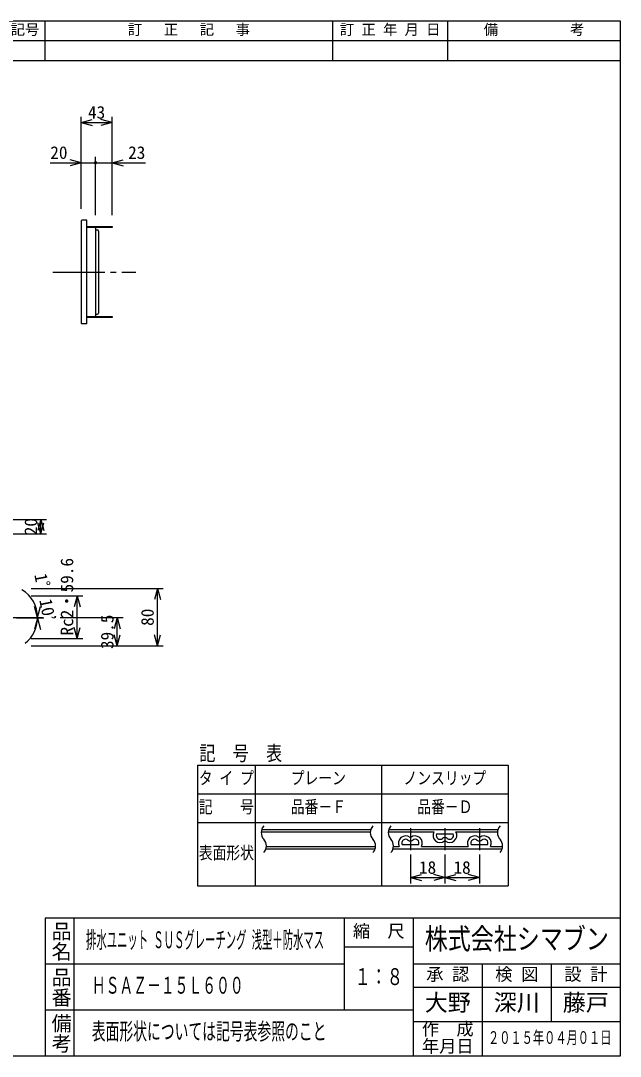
# Model space of a CAD drawing. Units: millimetres, scale not verified. Extents: x -1092 to 1092, y -744 to 696.
# Drawn here: x 258 to 1092, y -744 to 696 of the extents above; entities that cross this region are included whole.
import ezdxf
from ezdxf.enums import TextEntityAlignment as Align

# ---------------------------------------------------------------- set-up
doc = ezdxf.new("R2010")
doc.units = ezdxf.units.MM
doc.header["$LTSCALE"] = 8
doc.linetypes.add('CHAIN1', pattern=[8, 5, -1, 1, -1])
doc.linetypes.add('CHAIN2', pattern=[12, 9, -1, 1, -1])
for name, color, linetype in [('0-0_計極細', 2, 'Continuous'), ('0-1_計細線', 3, 'Continuous'), ('0-5_寸法線', 7, 'Continuous'), ('0-7_枠細線', 5, 'Continuous'), ('0-8_枠中線', 5, 'Continuous')]:
    doc.layers.add(name, color=color, linetype=linetype)
doc.styles.add('@ＭＳ ゴシック', font='')
doc.styles.add('ＭＳ ゴシック', font='')
doc.styles.get('@ＭＳ ゴシック').set_extended_font_data('@MS Gothic')
doc.styles.get('ＭＳ ゴシック').set_extended_font_data('MS Gothic')

msp = doc.modelspace()

# ---------------------------------------------------------------- hatches: boundary and pattern name
at = {"layer": '0-5_寸法線'}
msp.add_hatch(color=256, dxfattribs=at).paths.add_polyline_path([(364.404, 498.534, 1), (359.604, 498.534, 1)])

# ---------------------------------------------------------------- linework, layer by layer
at = {"layer": '0-0_計極細', "linetype": 'CHAIN2'}
msp.add_line((302.761, 346.534), (417.984, 346.534), dxfattribs=at)
at = {"layer": '0-0_計極細', "linetype": 'CHAIN1'}
msp.add_line((102.801, -133.966), (276.426, -133.966), dxfattribs=at)
at = {"layer": '0-1_計細線'}
for p, q in [((350.004, 418.534), (343.004, 418.534)), ((350.004, 274.534), (350.004, 418.534)), ((342.004, 417.534), (342.004, 275.534)), ((352.004, 408.534), (352.004, 409.734)), ((362.004, 408.534), (362.004, 409.734)), ((362.004, 407.534), (362.004, 285.534)), ((362.504, 405.034), (364.504, 405.034)), ((364.004, 408.534), (364.004, 409.734)), ((366.004, 408.534), (366.004, 409.734)), ((366.004, 403.534), (366.004, 289.534)), ((368.004, 408.534), (368.004, 409.734)), ((382.004, 408.534), (382.004, 409.734)), ((362.504, 288.034), (364.504, 288.034)), ((350.004, 274.534), (343.004, 274.534)), ((352.004, 283.334), (352.004, 284.534)), ((362.004, 283.334), (362.004, 284.534)), ((364.004, 283.334), (364.004, 284.534)), ((366.004, 283.334), (366.004, 284.534)), ((368.004, 283.334), (368.004, 284.534)), ((382.004, 283.334), (382.004, 284.534))]:
    msp.add_line(p, q, dxfattribs=at)
for points in [[(350.004, 409.734), (385.004, 409.734), (385.004, 408.534), (350.004, 408.534)], [(350.004, 284.534), (385.004, 284.534), (385.004, 283.334), (350.004, 283.334)]]:
    msp.add_lwpolyline(points, close=True, dxfattribs=at)
for centre, radius, start, end in [((343.004, 417.534), 1, 90, 180), ((361.004, 407.534), 1, 0, 90), ((362.504, 405.534), 0.5, 180, 270), ((364.504, 403.534), 1.5, 0, 90), ((362.504, 287.534), 0.5, 90, 180), ((364.504, 289.534), 1.5, 270, 360), ((343.004, 275.534), 1, 180, 270), ((361.004, 285.534), 1, 270, 360)]:
    msp.add_arc(centre, radius, start, end, dxfattribs=at)
at = {"layer": '0-5_寸法線'}
for p, q in [((342.004, 434.534), (342.004, 562.534)), ((385.004, 425.734), (385.004, 562.534)), ((342.004, 554.534), (357.459, 558.675)), ((342.004, 554.534), (357.459, 550.393)), ((342.004, 554.534), (385.004, 554.534)), ((385.004, 554.534), (369.549, 558.675)), ((385.004, 554.534), (369.549, 550.393)), ((342.004, 434.534), (342.004, 506.534)), ((362.004, 425.734), (362.004, 506.534)), ((385.004, 425.734), (385.004, 506.534)), ((299.042, 498.534), (362.004, 498.534)), ((342.004, 498.534), (326.549, 502.675)), ((342.004, 498.534), (326.549, 494.393)), ((362.004, 498.534), (431.345, 498.534)), ((385.004, 498.534), (400.459, 502.675)), ((385.004, 498.534), (400.459, 494.393)), ((222.004, 2.534), (294.004, 2.534)), ((286.004, 2.534), (281.863, -12.921)), ((286.004, 2.534), (290.145, -12.921)), ((286.004, -17.466), (286.004, 2.534)), ((286.004, -17.466), (281.863, -2.011)), ((286.004, -17.466), (290.145, -2.011)), ((212.004, -17.466), (294.004, -17.466)), ((272.243, -93.466), (456.243, -93.466)), ((448.243, -93.466), (444.102, -108.921)), ((448.243, -93.466), (452.384, -108.921)), ((448.243, -173.466), (448.243, -93.466)), ((272.242, -103.661), (344.243, -103.661)), ((336.243, -103.661), (332.102, -119.116)), ((336.243, -103.661), (340.384, -119.116)), ((336.243, -163.274), (336.243, -103.661)), ((281.394, -133.966), (277.253, -118.511)), ((281.394, -133.966), (285.535, -118.511)), ((252.189, -134.273), (289.384, -134.987)), ((252.192, -133.966), (289.394, -133.966)), ((281.385, -134.834), (276.948, -150.206)), ((281.385, -134.834), (285.229, -150.365)), ((313.004, -133.965), (400.243, -133.965)), ((392.243, -133.965), (388.102, -149.42)), ((392.243, -133.965), (396.384, -149.42)), ((392.243, -173.465), (392.243, -133.965)), ((336.243, -163.274), (332.102, -147.819)), ((336.243, -163.274), (340.384, -147.819)), ((392.243, -173.465), (388.102, -158.011)), ((392.243, -173.465), (396.384, -158.011)), ((448.243, -173.466), (444.102, -158.011)), ((448.243, -173.466), (452.384, -158.011)), ((272.242, -163.274), (344.243, -163.274)), ((272.242, -173.465), (400.243, -173.465)), ((272.243, -173.466), (456.243, -173.466))]:
    msp.add_line(p, q, dxfattribs=at)
for start, end in [(0, 58.89099), (308.1978, 358.9), (358.9, 360)]:
    msp.add_arc((236.192, -133.966), 45.202, start, end, dxfattribs=at)
at = {"layer": '0-7_枠細線'}
for p, q in [((292, 640), (292, 696)), ((692, 640), (692, 696)), ((852, 640), (852, 696)), ((1092, 668), (236, 668)), ((1092, 640), (236, 640)), ((503.954, -339.127), (935.954, -339.127)), ((503.954, -339.127), (503.954, -507.127)), ((583.954, -339.127), (583.954, -507.127)), ((759.954, -339.127), (759.954, -507.127)), ((935.954, -339.127), (935.954, -507.127)), ((503.954, -379.127), (935.954, -379.127)), ((503.954, -419.127), (935.954, -419.127)), ((593.062, -428.856), (744.871, -428.856)), ((769.862, -428.856), (921.671, -428.856)), ((592.476, -432.056), (744.285, -432.056)), ((769.276, -432.056), (832.576, -432.056)), ((836.4, -434.723), (859.509, -434.723)), ((863.333, -432.056), (921.085, -432.056)), ((599.038, -455.523), (750.847, -455.523)), ((599.624, -452.323), (751.433, -452.323)), ((775.839, -455.523), (927.647, -455.523)), ((776.425, -452.323), (784.576, -452.323)), ((788.4, -449.656), (811.509, -449.656)), ((815.333, -452.323), (880.576, -452.323)), ((884.4, -449.656), (907.509, -449.656)), ((911.333, -452.323), (928.233, -452.323)), ((799.954, -463.523), (799.954, -503.523)), ((847.954, -463.523), (847.954, -503.523)), ((895.954, -463.523), (895.954, -503.523)), ((799.954, -495.523), (815.409, -491.382)), ((799.954, -495.523), (815.409, -499.664)), ((799.954, -495.523), (847.954, -495.523)), ((847.954, -495.523), (832.5, -491.382)), ((847.954, -495.523), (832.5, -499.664)), ((847.954, -495.523), (863.409, -491.382)), ((847.954, -495.523), (863.409, -499.664)), ((847.954, -495.523), (895.954, -495.523)), ((895.954, -495.523), (880.5, -491.382)), ((895.954, -495.523), (880.5, -499.664)), ((503.954, -507.127), (935.954, -507.127)), ((332, -552), (332, -744)), ((708, -552), (708, -680)), ((804, -552), (804, -744)), ((708, -592), (804, -592)), ((708, -616), (292, -616)), ((1092, -616), (804, -616)), ((900, -616), (900, -744)), ((996, -616), (996, -696)), ((804, -648), (1092, -648)), ((804, -680), (292, -680)), ((1092, -696), (804, -696))]:
    msp.add_line(p, q, dxfattribs=at)
at = {"layer": '0-7_枠細線', "linetype": 'CHAIN1'}
for p, q in [((799.954, -426.616), (799.954, -457.573)), ((847.954, -426.616), (847.954, -457.573)), ((895.954, -426.616), (895.954, -457.573))]:
    msp.add_line(p, q, dxfattribs=at)
at = {"layer": '0-7_枠細線'}
for centre, radius, start, end in [((606.193, -432.915), 13.745, 137.56163, 222.43837), ((758.002, -432.915), 13.745, 137.56163, 222.43837), ((782.994, -432.915), 13.745, 137.56163, 222.43837), ((934.803, -432.915), 13.745, 137.56163, 222.43837), ((585.906, -451.464), 13.745, 317.56163, 42.43837), ((737.715, -451.464), 13.745, 317.56163, 42.43837), ((762.707, -451.464), 13.745, 317.56163, 42.43837), ((793.288, -447.523), 9.947, 51.31781, 208.85363), ((793.288, -447.523), 5.333, 51.31781, 203.57818), ((799.954, -439.196), 5.333, 231.31781, 308.68219), ((799.954, -439.196), 0.72, 231.31781, 308.68219), ((806.621, -447.523), 9.947, 331.14637, 128.68219), ((806.621, -447.523), 5.333, 336.42182, 128.68219), ((841.288, -436.856), 9.947, 151.14637, 308.68219), ((841.288, -436.856), 5.333, 156.42182, 308.68219), ((847.954, -445.183), 5.333, 51.31781, 128.68219), ((847.954, -445.183), 0.72, 51.31781, 128.68219), ((854.621, -436.856), 9.947, 231.31781, 28.85363), ((854.621, -436.856), 5.333, 231.31781, 23.57818), ((889.288, -447.523), 9.947, 51.31781, 208.85363), ((889.288, -447.523), 5.333, 51.31781, 203.57818), ((895.954, -439.196), 5.333, 231.31781, 308.68219), ((895.954, -439.196), 0.72, 231.31781, 308.68219), ((902.621, -447.523), 9.947, 331.14637, 128.68219), ((902.621, -447.523), 5.333, 336.42182, 128.68219), ((914.516, -451.464), 13.745, 317.56163, 42.43837)]:
    msp.add_arc(centre, radius, start, end, dxfattribs=at)
at = {"layer": '0-8_枠中線'}
msp.add_lwpolyline([(-1092, -744), (-1092, 696), (1092, 696), (1092, -744)], close=True, dxfattribs=at)
msp.add_lwpolyline([(1092, -552), (292, -552), (292, -744)], dxfattribs=at)

# ---------------------------------------------------------------- texts
at = {"layer": '0-5_寸法線', "style": 'ＭＳ ゴシック'}
for s, p in [('43', (351.504, 554.534)), ('20', (299.042, 498.534)), ('23', (407.345, 498.534))]:
    msp.add_text(s, height=17.6, dxfattribs=at).set_placement(p, align=Align.BOTTOM_LEFT)
for s, rotation, p in [('20', 90, (286.004, -19.466)), ('Rc2・59.6', 90, (336.243, -158.9)), ('1゜10’', 281.127, (271.589, -75.309)), ('80', 90, (448.243, -145.466)), ('39.5', 90, (392.243, -177.715))]:
    msp.add_text(s, height=17.6, rotation=rotation, dxfattribs=at).set_placement(p, align=Align.BOTTOM_LEFT)
at = {"layer": '0-7_枠細線', "style": 'ＭＳ ゴシック'}
for s, height, p in [('記号', 14.66, (244, 672)), ('訂\u3000 正\u3000 記\u3000 事', 14.66, (407, 672)), ('訂 正 年 月 日', 14.66, (702, 672)), ('備\u3000\u3000\u3000\u3000\u3000考', 14.66, (902, 672)), ('18', 17.6, (811.954, -495.523)), ('18', 17.6, (859.954, -495.523)), ('縮\u3000尺', 17.6, (720, -584)), ('検 図', 17.6, (918, -644)), ('設 計', 17.6, (1014, -644)), ('承 認', 17.6, (822, -644)), ('大野', 23.46, (820, -688)), ('深川', 23.46, (916, -688)), ('藤戸', 23.46, (1012, -688)), ('作\u3000成', 17.6, (816, -720)), ('年月日', 17.6, (816, -744))]:
    msp.add_text(s, height=height, dxfattribs=at).set_placement(p, align=Align.BOTTOM_LEFT)
for s, height, width, p in [('タ イ プ', 17.6, 0.8, (505.554, -371.127)), ('プレーン', 17.6, 0.8, (633.554, -371.127)), ('ノンスリップ', 17.6, 0.8, (790.354, -371.127)), ('記\u3000\u3000号', 17.6, 0.8, (505.554, -411.127)), ('品番－Ｆ', 17.6, 0.8, (633.554, -411.127)), ('品番－Ｄ', 17.6, 0.8, (809.554, -411.127)), ('表面形状', 17.6, 0.8, (505.554, -475.127)), ('株式会社シマブン', 29.33, 0.8, (820, -604)), ('排水ユニット ＳＵＳグレーチング 浅型＋防水マス', 23.46, 0.45, (348.8, -600.751)), ('ＨＳＡＺ－１５Ｌ６００', 23.46, 0.6, (356.8, -664)), ('１：８', 23.46, 0.7, (722.4, -652)), ('表面形状については記号表参照のこと', 23.46, 0.6, (356.8, -728)), ('２０１５年０４月０１日', 17.6, 0.65, (908, -732))]:
    msp.add_text(s, height=height, dxfattribs=dict(at, width=width)).set_placement(p, align=Align.BOTTOM_LEFT)
at = {"layer": '0-7_枠細線', "style": '@ＭＳ ゴシック'}
for s, p in [('品名', (298, -556)), ('品番', (298, -620)), ('備考', (298, -684))]:
    msp.add_text(s, height=20.53, rotation=270, dxfattribs=at).set_placement(p, align=Align.BOTTOM_LEFT)
at = {"layer": '0-7_枠細線', "insert": (506.449, -335.127), "char_height": 20.53, "attachment_point": 7, "style": 'ＭＳ ゴシック'}
msp.add_mtext('\\T2.07;\\W0.8;記号表', dxfattribs=at)

doc.saveas('drawing.dxf')
